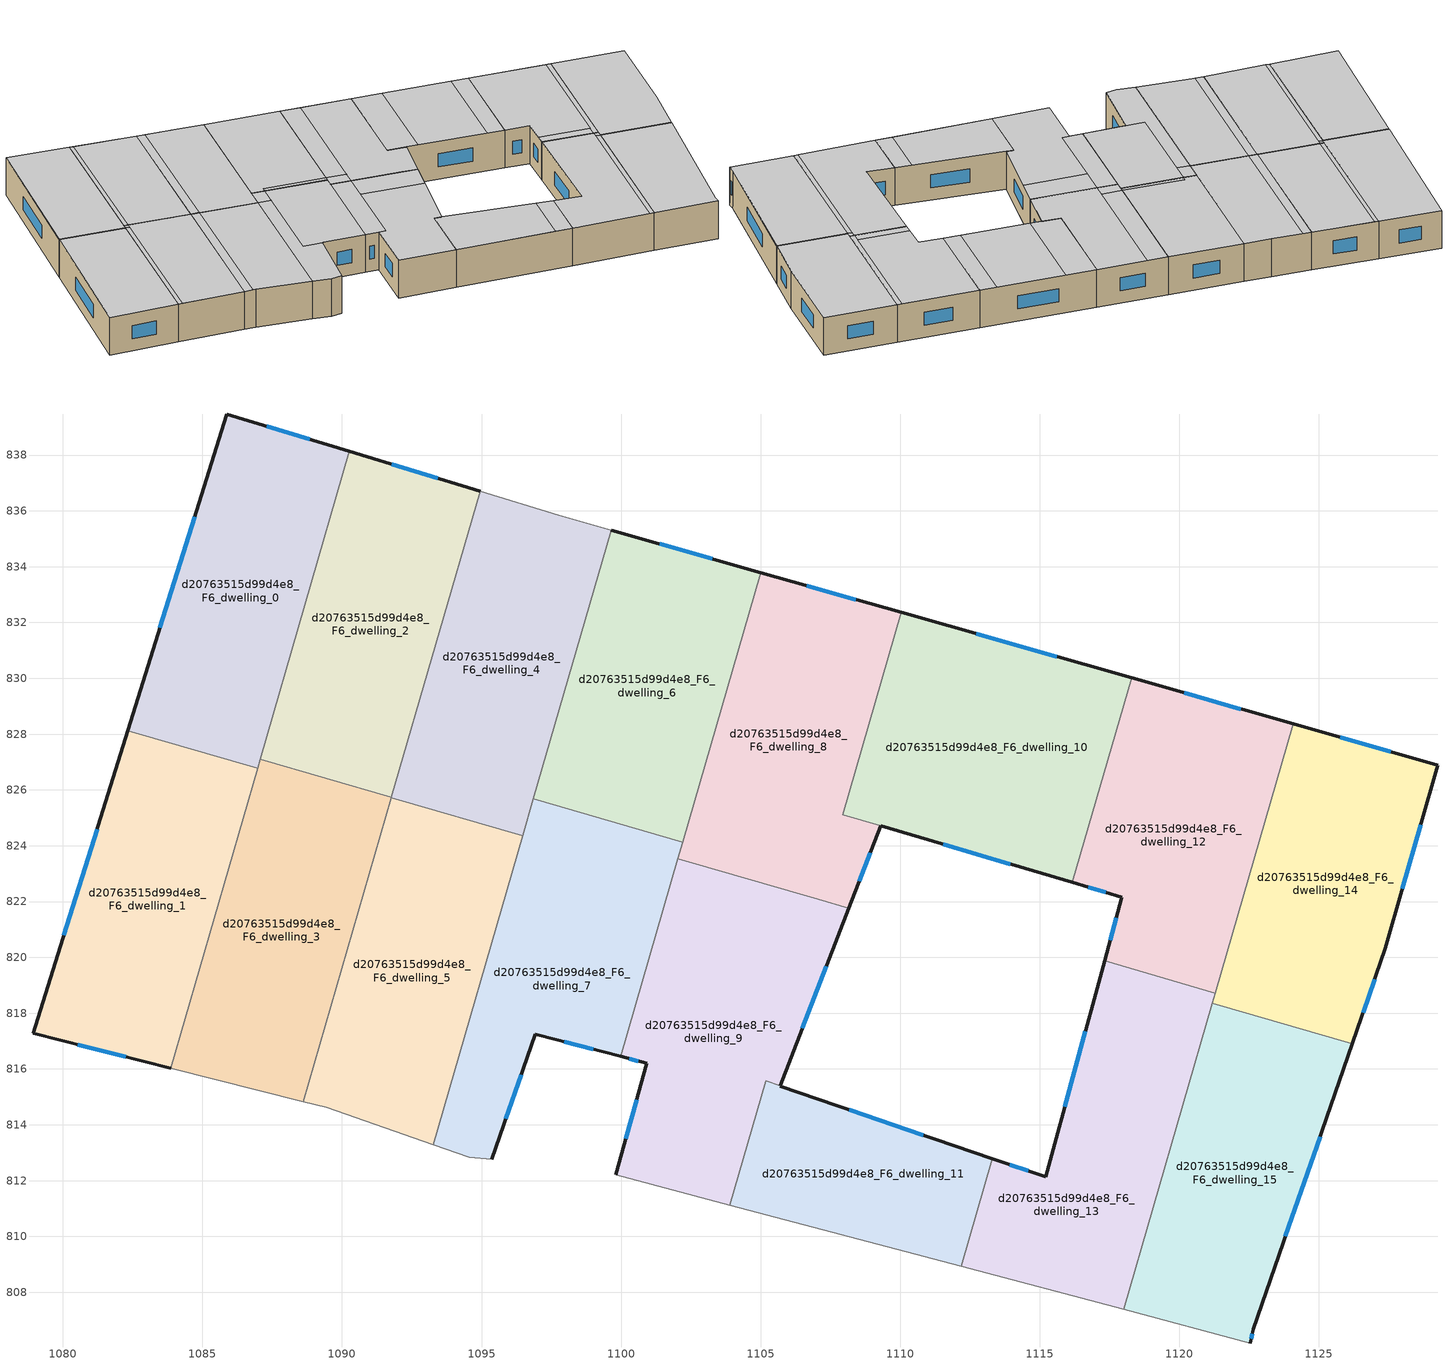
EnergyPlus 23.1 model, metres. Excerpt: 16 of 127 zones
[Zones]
d20763515d99d4e8_F6_dwelling_0
 floor to d20763515d99d4e8_F5_dwelling_0 (EU_floor_Construction): 1090.27,838.13 1086.98,826.78 1082.32,828.12 1085.87,839.47 z18
 wall outside (EU_wall_Construction): 1090.27,838.13 1085.87,839.47 1082.32,828.12 z18:21
 wall to d20763515d99d4e8_F6_dwelling_1 (EU_wall_Construction): 1082.32,828.12 1086.98,826.78 z18:21
 wall to d20763515d99d4e8_F6_dwelling_2 (EU_wall_Construction): 1087.07,827.11 1090.27,838.13 z18:21
 wall to d20763515d99d4e8_F6_dwelling_3 (EU_wall_Construction): 1086.98,826.78 1087.07,827.11 z18:21
 window (EU_Window_Construction): 1084.72,835.78 1083.48,831.81 / 1088.84,838.57 1087.3,839.04 z18.98:20.02
 ceiling to d20763515d99d4e8_F7_dwelling_0 (EU_floor_Construction): 1086.98,826.79 1090.27,838.13 1085.87,839.47 1082.33,828.14 z21
 ceiling to d20763515d99d4e8_F7_dwelling_1 (EU_floor_Construction): 1086.98,826.78 1086.98,826.79 1082.33,828.14 1082.33,828.12 z21
d20763515d99d4e8_F6_dwelling_1
 floor to d20763515d99d4e8_F5_dwelling_1 (EU_floor_Construction): 1086.98,826.78 1083.86,816.03 1078.93,817.27 1082.32,828.12 z18
 wall outside (EU_wall_Construction): 1082.32,828.12 1078.93,817.27 1083.86,816.03 z18:21
 wall to d20763515d99d4e8_F6_dwelling_3 (EU_wall_Construction): 1083.86,816.03 1086.98,826.78 z18:21
 window (EU_Window_Construction): 1081.22,824.59 1080.04,820.8 / 1080.54,816.87 1082.26,816.43 z18.98:20.02
 ceiling to d20763515d99d4e8_F7_dwelling_1 (EU_floor_Construction): 1083.86,816.03 1086.98,826.78 1082.33,828.12 1078.93,817.27 z21
d20763515d99d4e8_F6_dwelling_10
 floor to d20763515d99d4e8_F5_dwelling_10 (EU_floor_Construction): 1118.3,830.01 1116.17,822.69 1107.95,825.12 1110.05,832.36 z18
 wall outside (EU_wall_Construction): 1118.3,830.01 1110.05,832.36 / 1109.31,824.71 1116.17,822.69 z18:21
 wall to d20763515d99d4e8_F6_dwelling_12 (EU_wall_Construction): 1116.17,822.69 1118.3,830.01 z18:21
 wall to d20763515d99d4e8_F6_dwelling_8 (EU_wall_Construction): 1107.95,825.11 1109.3,824.71 / 1110.05,832.36 1107.95,825.12 z18:21
 window (EU_Window_Construction): 1115.61,830.77 1112.73,831.6 / 1111.54,824.05 1113.94,823.34 z18.98:20.02
 ceiling to d20763515d99d4e8_F7_dwelling_10 (EU_floor_Construction): 1114.95,823.05 1117.07,830.36 1112.23,831.74 1110.13,824.47 z21
 ceiling to d20763515d99d4e8_F7_dwelling_8 (EU_floor_Construction): 1110.13,824.47 1112.23,831.74 1110.05,832.36 1107.95,825.12 z21
 ceiling to d20763515d99d4e8_F7_dwelling_11 (EU_floor_Construction): 1116.17,822.69 1118.29,830.01 1117.07,830.36 1114.95,823.05 z21
d20763515d99d4e8_F6_dwelling_11
 floor to d20763515d99d4e8_F5_dwelling_11 (EU_floor_Construction): 1113.3,812.79 1112.18,808.92 1103.89,811.12 1105.18,815.57 1105.7,815.39 z18
 wall outside (EU_wall_Construction): 1113.3,812.79 1105.7,815.39 z18:21
 wall to d20763515d99d4e8_F6_dwelling_13 (EU_wall_Construction): 1112.18,808.92 1113.3,812.79 z18:21
 wall adiabatic (EU_wall_Construction): 1103.89,811.12 1112.18,808.92 z18:21
 wall to d20763515d99d4e8_F6_dwelling_9 (EU_wall_Construction): 1105.7,815.39 1105.18,815.57 1103.89,811.12 z18:21
 window (EU_Window_Construction): 1110.83,813.63 1108.18,814.54 z18.98:20.02
 ceiling to d20763515d99d4e8_F7_dwelling_9 (EU_floor_Construction): 1110.95,809.25 1112.09,813.2 1105.7,815.39 1105.18,815.57 1103.89,811.12 z21
 ceiling to d20763515d99d4e8_F7_dwelling_12 (EU_floor_Construction): 1112.18,808.93 1113.3,812.79 1112.09,813.2 1110.95,809.25 z21
d20763515d99d4e8_F6_dwelling_12
 floor to d20763515d99d4e8_F5_dwelling_12 (EU_floor_Construction): 1124.09,828.36 1121.3,818.72 1117.33,819.87 1117.95,822.16 1116.17,822.69 1118.3,830.01 z18
 wall outside (EU_wall_Construction): 1124.09,828.36 1118.3,830.01 / 1116.17,822.69 1117.95,822.16 1117.33,819.87 z18:21
 wall to d20763515d99d4e8_F6_dwelling_13 (EU_wall_Construction): 1117.33,819.87 1121.3,818.72 z18:21
 wall to d20763515d99d4e8_F6_dwelling_14 (EU_wall_Construction): 1121.3,818.72 1124.09,828.36 z18:21
 window (EU_Window_Construction): 1122.21,828.9 1120.18,829.48 / 1117.75,821.42 1117.53,820.62 / 1116.75,822.52 1117.37,822.33 z18.98:20.02
 ceiling to d20763515d99d4e8_F7_dwelling_11 (EU_floor_Construction): 1121.16,819.47 1123.76,828.46 1118.29,830.01 1116.17,822.69 1117.95,822.16 1117.51,820.53 z21
 ceiling adiabatic (EU_roof_Construction): 1121.3,818.72 1124.09,828.36 1123.76,828.46 1120.97,818.82 z21
 ceiling to d20763515d99d4e8_F7_dwelling_12 (EU_floor_Construction): 1120.97,818.82 1121.16,819.47 1117.51,820.53 1117.33,819.87 z21
d20763515d99d4e8_F6_dwelling_13
 floor to d20763515d99d4e8_F5_dwelling_13 (EU_floor_Construction): 1121.3,818.72 1118.01,807.38 1112.18,808.92 1113.3,812.79 1115.22,812.13 1117.33,819.87 z18
 wall outside (EU_wall_Construction): 1117.33,819.87 1115.22,812.13 1113.3,812.79 z18:21
 wall adiabatic (EU_wall_Construction): 1112.18,808.92 1118.01,807.38 z18:21
 wall to d20763515d99d4e8_F6_dwelling_15 (EU_wall_Construction): 1118.01,807.38 1121.19,818.36 z18:21
 wall to d20763515d99d4e8_F6_dwelling_14 (EU_wall_Construction): 1121.19,818.36 1121.3,818.72 z18:21
 window (EU_Window_Construction): 1116.64,817.36 1115.91,814.65 / 1114.6,812.34 1113.93,812.57 z18.98:20.02
 ceiling to d20763515d99d4e8_F7_dwelling_12 (EU_floor_Construction): 1117.68,807.47 1120.97,818.82 1117.33,819.87 1115.22,812.13 1113.3,812.79 1112.18,808.93 z21
 ceiling to d20763515d99d4e8_F7_dwelling_14 (EU_floor_Construction): 1118.01,807.38 1121.18,818.33 1120.86,818.42 1117.68,807.47 z21
 ceiling to d20763515d99d4e8_F7_dwelling_13 (EU_floor_Construction): 1121.18,818.33 1121.3,818.72 1120.97,818.82 1120.86,818.42 z21
d20763515d99d4e8_F6_dwelling_14
 floor to d20763515d99d4e8_F5_dwelling_14 (EU_floor_Construction): 1129.27,826.89 1127.39,820.33 1126.2,816.9 1121.19,818.36 1124.09,828.36 z18
 wall outside (EU_wall_Construction): 1126.2,816.9 1127.39,820.33 1129.27,826.89 1124.09,828.36 z18:21
 wall to d20763515d99d4e8_F6_dwelling_15 (EU_wall_Construction): 1121.19,818.36 1126.2,816.9 z18:21
 window (EU_Window_Construction): 1128,822.46 1128.66,824.76 / 1126.59,818.02 1127,819.22 / 1127.59,827.37 1125.78,827.88 z18.98:20.02
 ceiling to d20763515d99d4e8_F7_dwelling_13 (EU_floor_Construction): 1126.2,816.9 1127.39,820.33 1129.27,826.89 1124.09,828.36 1121.19,818.36 z21
d20763515d99d4e8_F6_dwelling_15
 floor to d20763515d99d4e8_F5_dwelling_15 (EU_floor_Construction): 1126.2,816.9 1122.65,806.67 1122.55,806.18 1118.01,807.38 1121.19,818.36 z18
 wall outside (EU_wall_Construction): 1122.55,806.18 1122.65,806.67 1126.2,816.9 z18:21
 wall adiabatic (EU_wall_Construction): 1118.01,807.38 1122.55,806.18 z18:21
 window (EU_Window_Construction): 1123.81,810 1125.05,813.58 / 1122.58,806.34 1122.62,806.51 z18.98:20.02
 ceiling to d20763515d99d4e8_F7_dwelling_14 (EU_floor_Construction): 1122.65,806.67 1126.19,816.87 1121.18,818.33 1118.01,807.38 1122.55,806.18 z21
 ceiling to d20763515d99d4e8_F7_dwelling_13 (EU_floor_Construction): 1126.19,816.87 1126.2,816.9 1121.19,818.36 1121.18,818.33 z21
d20763515d99d4e8_F6_dwelling_2
 floor to d20763515d99d4e8_F5_dwelling_2 (EU_floor_Construction): 1094.95,836.71 1091.77,825.74 1087.07,827.11 1090.27,838.13 z18
 wall outside (EU_wall_Construction): 1094.95,836.71 1090.27,838.13 z18:21
 wall to d20763515d99d4e8_F6_dwelling_3 (EU_wall_Construction): 1087.07,827.11 1091.77,825.74 z18:21
 wall to d20763515d99d4e8_F6_dwelling_4 (EU_wall_Construction): 1091.77,825.74 1094.95,836.71 z18:21
 window (EU_Window_Construction): 1093.43,837.17 1091.79,837.67 z18.98:20.02
 ceiling to d20763515d99d4e8_F7_dwelling_2 (EU_floor_Construction): 1091.77,825.75 1094.95,836.71 1090.58,838.04 1087.39,827.02 z21
 ceiling to d20763515d99d4e8_F7_dwelling_0 (EU_floor_Construction): 1087.38,827.01 1090.58,838.04 1090.27,838.13 1087.07,827.11 z21
d20763515d99d4e8_F6_dwelling_3
 floor to d20763515d99d4e8_F5_dwelling_3 (EU_floor_Construction): 1091.77,825.74 1088.6,814.83 1083.86,816.03 1087.07,827.11 z18
 wall adiabatic (EU_wall_Construction): 1083.86,816.03 1088.6,814.83 z18:21
 wall to d20763515d99d4e8_F6_dwelling_5 (EU_wall_Construction): 1088.6,814.83 1091.76,825.73 z18:21
 wall to d20763515d99d4e8_F6_dwelling_4 (EU_wall_Construction): 1091.76,825.73 1091.77,825.74 z18:21
 ceiling to d20763515d99d4e8_F7_dwelling_3 (EU_floor_Construction): 1088.6,814.83 1091.77,825.74 1087.38,827.01 1084.18,815.95 z21
 ceiling to d20763515d99d4e8_F7_dwelling_1 (EU_floor_Construction): 1084.18,815.95 1087.29,826.7 1086.98,826.79 1083.86,816.03 z21
 ceiling to d20763515d99d4e8_F7_dwelling_0 (EU_floor_Construction): 1087.29,826.7 1087.38,827.01 1087.07,827.11 1086.98,826.79 z21
d20763515d99d4e8_F6_dwelling_4
 floor to d20763515d99d4e8_F5_dwelling_4 (EU_floor_Construction): 1099.65,835.31 1096.48,824.36 1091.76,825.73 1094.95,836.71 1097.76,835.85 z18
 wall to d20763515d99d4e8_F6_dwelling_5 (EU_wall_Construction): 1091.76,825.73 1096.48,824.36 z18:21
 wall adiabatic (EU_wall_Construction): 1099.65,835.31 1097.76,835.85 1094.95,836.71 z18:21
 wall to d20763515d99d4e8_F6_dwelling_6 (EU_wall_Construction): 1096.86,825.68 1099.65,835.31 z18:21
 wall to d20763515d99d4e8_F6_dwelling_7 (EU_wall_Construction): 1096.48,824.36 1096.86,825.68 z18:21
 ceiling to d20763515d99d4e8_F7_dwelling_4 (EU_floor_Construction): 1096.48,824.36 1099.65,835.31 1097.76,835.85 1095.57,836.52 1092.39,825.54 z21
 ceiling to d20763515d99d4e8_F7_dwelling_2 (EU_floor_Construction): 1092.4,825.57 1095.57,836.52 1094.95,836.71 1091.77,825.75 z21
 ceiling to d20763515d99d4e8_F7_dwelling_3 (EU_floor_Construction): 1092.39,825.54 1092.4,825.57 1091.77,825.74 1091.76,825.73 z21
d20763515d99d4e8_F6_dwelling_5
 floor to d20763515d99d4e8_F5_dwelling_5 (EU_floor_Construction): 1096.48,824.36 1093.27,813.29 1089.43,814.62 1088.6,814.83 1091.76,825.73 z18
 wall adiabatic (EU_wall_Construction): 1088.6,814.83 1089.43,814.62 1093.27,813.29 z18:21
 wall to d20763515d99d4e8_F6_dwelling_7 (EU_wall_Construction): 1093.27,813.29 1096.48,824.36 z18:21
 ceiling to d20763515d99d4e8_F7_dwelling_5 (EU_floor_Construction): 1093.27,813.29 1096.47,824.34 1092.39,825.53 1089.24,814.67 1089.43,814.62 z21
 ceiling to d20763515d99d4e8_F7_dwelling_3 (EU_floor_Construction): 1089.24,814.67 1092.39,825.54 1091.76,825.73 1088.6,814.83 z21
 ceiling to d20763515d99d4e8_F7_dwelling_4 (EU_floor_Construction): 1096.47,824.34 1096.48,824.36 1092.39,825.54 1092.39,825.53 z21
d20763515d99d4e8_F6_dwelling_6
 floor to d20763515d99d4e8_F5_dwelling_6 (EU_floor_Construction): 1105.01,833.79 1102.21,824.13 1096.86,825.68 1099.65,835.31 z18
 wall outside (EU_wall_Construction): 1105.01,833.79 1099.65,835.31 z18:21
 wall to d20763515d99d4e8_F6_dwelling_7 (EU_wall_Construction): 1096.86,825.68 1102.21,824.13 z18:21
 wall to d20763515d99d4e8_F6_dwelling_8 (EU_wall_Construction): 1102.21,824.13 1105.01,833.79 z18:21
 window (EU_Window_Construction): 1103.27,834.29 1101.39,834.82 z18.98:20.02
 ceiling to d20763515d99d4e8_F7_dwelling_7 (EU_floor_Construction): 1102.21,824.13 1102.3,824.42 1097.88,825.7 1097.79,825.41 z21
 ceiling adiabatic (EU_roof_Construction): 1102.3,824.42 1105.01,833.79 1099.65,835.31 1096.86,825.68 1097.79,825.41 1097.88,825.7 z21
d20763515d99d4e8_F6_dwelling_7
 floor to d20763515d99d4e8_F5_dwelling_7 (EU_floor_Construction): 1102.21,824.13 1099.98,816.45 1096.99,817.23 1096.92,817.25 1095.37,812.76 1094.56,812.83 1093.27,813.29 1096.86,825.68 z18
 wall outside (EU_wall_Construction): 1095.37,812.76 1096.92,817.25 1096.99,817.23 1099.98,816.45 z18:21
 wall adiabatic (EU_wall_Construction): 1093.27,813.29 1094.56,812.83 1095.37,812.76 z18:21
 wall to d20763515d99d4e8_F6_dwelling_9 (EU_wall_Construction): 1099.98,816.45 1102.04,823.54 z18:21
 wall to d20763515d99d4e8_F6_dwelling_8 (EU_wall_Construction): 1102.04,823.54 1102.21,824.13 z18:21
 window (EU_Window_Construction): 1097.96,816.98 1099.01,816.7 / 1095.88,814.22 1096.42,815.79 z18.98:20.02
 ceiling to d20763515d99d4e8_F7_dwelling_7 (EU_floor_Construction): 1099.98,816.45 1102.21,824.13 1097.79,825.41 1095.54,817.62 z21
 ceiling to d20763515d99d4e8_F7_dwelling_4 (EU_floor_Construction): 1097.41,824.07 1097.79,825.41 1096.86,825.68 1096.47,824.34 z21
 ceiling to d20763515d99d4e8_F7_dwelling_5 (EU_floor_Construction): 1095.37,812.76 1096.92,817.25 1095.54,817.62 1097.41,824.07 1096.47,824.34 1093.27,813.29 1094.56,812.83 z21
d20763515d99d4e8_F6_dwelling_8
 floor to d20763515d99d4e8_F5_dwelling_8 (EU_floor_Construction): 1110.05,832.36 1107.95,825.11 1109.3,824.71 1108.16,821.76 1102.04,823.54 1105.01,833.79 z18
 wall outside (EU_wall_Construction): 1110.05,832.36 1105.01,833.79 / 1108.16,821.76 1109.3,824.71 z18:21
 wall to d20763515d99d4e8_F6_dwelling_9 (EU_wall_Construction): 1102.04,823.54 1107.06,822.08 / 1107.07,822.08 1108.16,821.76 z18:21
 window (EU_Window_Construction): 1108.41,832.82 1106.65,833.32 / 1108.53,822.72 1108.93,823.75 z18.98:20.02
 ceiling to d20763515d99d4e8_F7_dwelling_8 (EU_floor_Construction): 1108.16,821.76 1109.3,824.71 1107.95,825.11 1110.05,832.36 1106.48,833.37 1103.51,823.11 z21
 ceiling to d20763515d99d4e8_F7_dwelling_7 (EU_floor_Construction): 1103.51,823.11 1103.77,824 1102.3,824.42 1102.04,823.54 z21
 ceiling to d20763515d99d4e8_F7_dwelling_6 (EU_floor_Construction): 1103.76,824 1106.48,833.37 1105.01,833.79 1102.3,824.42 z21
d20763515d99d4e8_F6_dwelling_9
 floor to d20763515d99d4e8_F5_dwelling_9 (EU_floor_Construction): 1108.16,821.76 1105.7,815.39 1105.18,815.57 1103.89,811.12 1099.8,812.2 1100.92,816.2 1099.98,816.45 1102.04,823.54 z18
 wall outside (EU_wall_Construction): 1105.7,815.39 1108.16,821.76 / 1099.98,816.45 1100.92,816.2 1099.8,812.2 z18:21
 wall adiabatic (EU_wall_Construction): 1099.8,812.2 1103.89,811.12 z18:21
 window (EU_Window_Construction): 1106.5,817.46 1107.36,819.69 / 1100.56,814.9 1100.17,813.5 / 1100.29,816.37 1100.62,816.28 z18.98:20.02
 ceiling to d20763515d99d4e8_F7_dwelling_9 (EU_floor_Construction): 1103.89,811.12 1105.18,815.57 1105.7,815.39 1107.43,819.87 1102.94,821.17 1101.46,816.06 1100.92,816.2 1099.8,812.2 z21
 ceiling to d20763515d99d4e8_F7_dwelling_8 (EU_floor_Construction): 1107.43,819.87 1108.16,821.76 1107.07,822.08 1103.51,823.11 1102.94,821.17 z21
 ceiling to d20763515d99d4e8_F7_dwelling_7 (EU_floor_Construction): 1101.46,816.06 1103.51,823.11 1102.04,823.54 1099.98,816.45 z21
[Building]
EU S2 Campaign: North Axis=0; Terrain=City; Solar Distribution=FullExterior
[Site:Location]
Bologna: Latitude=44.5; Longitude=11.25; Time Zone=1; Elevation=37
[SizingPeriod:WeatherFileDays]
AnnualSizingPeriod: Begin Month=1; Begin Day of Month=1; End Month=12; End Day of Month=31; Day of Week for Start Day=Monday; Use Weather File Daylight Saving Period=No; Use Weather File Rain and Snow Indicators=No
[MATERIAL]
EU_InternalMass_Material: Roughness=MediumRough; Thickness=0.1; Conductivity=1; Density=1800; Specific Heat=900; Thermal Absorptance=0.9; Solar Absorptance=0.7; Visible Absorptance=0.7
[MATERIAL:NOMASS] Roughness=MediumRough; Thermal Absorptance=0.9; Solar Absorptance=0.7; Visible Absorptance=0.7
Name | Thermal Resistance
EU_wall_NoMass | 0.905828
EU_roof_NoMass | 0.37593
EU_floor_NoMass | 0.67114
[WINDOWMATERIAL:SIMPLEGLAZINGSYSTEM]
EU_Window_SimpleGlazing: UFactor=4.52486; Solar Heat Gain Coefficient=0.85; Visible Transmittance=0.85
[CONSTRUCTION]
EU_wall_Construction: EU_wall_NoMass
EU_roof_Construction: EU_roof_NoMass
EU_floor_Construction: EU_floor_NoMass
EU_Window_Construction: EU_Window_SimpleGlazing
EU_InternalMass_Construction: EU_InternalMass_Material
[ZONE] Type=1; Multiplier=1; Ceiling Height=autocalculate; Floor Area=autocalculate; Part of Total Floor Area=Yes
Name | Volume
d20763515d99d4e8_F6_dwelling_0 | 167.874
d20763515d99d4e8_F6_dwelling_1 | 167.878
d20763515d99d4e8_F6_dwelling_10 | 195.09
d20763515d99d4e8_F6_dwelling_11 | 111.304
d20763515d99d4e8_F6_dwelling_12 | 167.898
d20763515d99d4e8_F6_dwelling_13 | 167.928
d20763515d99d4e8_F6_dwelling_14 | 167.902
d20763515d99d4e8_F6_dwelling_15 | 167.906
d20763515d99d4e8_F6_dwelling_2 | 167.908
d20763515d99d4e8_F6_dwelling_3 | 167.884
d20763515d99d4e8_F6_dwelling_4 | 167.917
d20763515d99d4e8_F6_dwelling_5 | 167.911
d20763515d99d4e8_F6_dwelling_6; d20763515d99d4e8_F6_dwelling_7 | 167.9
d20763515d99d4e8_F6_dwelling_8 | 179.995
d20763515d99d4e8_F6_dwelling_9 | 185.107
[INTERNALMASS] Construction=EU_InternalMass_Construction
Name | Zone or ZoneList | Surface Area
d20763515d99d4e8_F6_dwelling_0_EU_InternalMass | d20763515d99d4e8_F6_dwelling_0 | 55.959
d20763515d99d4e8_F6_dwelling_1_EU_InternalMass | d20763515d99d4e8_F6_dwelling_1 | 55.9586
d20763515d99d4e8_F6_dwelling_2_EU_InternalMass | d20763515d99d4e8_F6_dwelling_2 | 55.9694
d20763515d99d4e8_F6_dwelling_3_EU_InternalMass | d20763515d99d4e8_F6_dwelling_3 | 55.9619
d20763515d99d4e8_F6_dwelling_4_EU_InternalMass | d20763515d99d4e8_F6_dwelling_4 | 55.9723
d20763515d99d4e8_F6_dwelling_5_EU_InternalMass | d20763515d99d4e8_F6_dwelling_5 | 55.9712
d20763515d99d4e8_F6_dwelling_6_EU_InternalMass | d20763515d99d4e8_F6_dwelling_6 | 55.9659
d20763515d99d4e8_F6_dwelling_7_EU_InternalMass | d20763515d99d4e8_F6_dwelling_7 | 55.9661
d20763515d99d4e8_F6_dwelling_8_EU_InternalMass | d20763515d99d4e8_F6_dwelling_8 | 59.9977
d20763515d99d4e8_F6_dwelling_9_EU_InternalMass | d20763515d99d4e8_F6_dwelling_9 | 61.7036
d20763515d99d4e8_F6_dwelling_10_EU_InternalMass | d20763515d99d4e8_F6_dwelling_10 | 65.0573
d20763515d99d4e8_F6_dwelling_11_EU_InternalMass | d20763515d99d4e8_F6_dwelling_11 | 37.1081
d20763515d99d4e8_F6_dwelling_12_EU_InternalMass | d20763515d99d4e8_F6_dwelling_12 | 55.9654
d20763515d99d4e8_F6_dwelling_13_EU_InternalMass | d20763515d99d4e8_F6_dwelling_13 | 55.9766
d20763515d99d4e8_F6_dwelling_14_EU_InternalMass | d20763515d99d4e8_F6_dwelling_14 | 55.9682
d20763515d99d4e8_F6_dwelling_15_EU_InternalMass | d20763515d99d4e8_F6_dwelling_15 | 55.968
[OTHEREQUIPMENT] Fuel Type=Electricity; Design Level Calculation Method=Watts/Area; Power per Zone Floor Area=1; Fraction Latent=0; Fraction Radiant=0; Fraction Lost=0; Carbon Dioxide Generation Rate=0; EndUse Subcategory=EU_Step8_InternalGains
Name | Zone or ZoneList or Space or SpaceList | Schedule
EU_Step8_InternalGain_d20763515d99d4e8_F6_dwelling_0_f000 | d20763515d99d4e8_F6_dwelling_0 | EU_Step8_GainSchedule_d20763515d99d4e8_F6_dwelling_0_f000
EU_Step8_InternalGain_d20763515d99d4e8_F6_dwelling_1_f000 | d20763515d99d4e8_F6_dwelling_1 | EU_Step8_GainSchedule_d20763515d99d4e8_F6_dwelling_1_f000
EU_Step8_InternalGain_d20763515d99d4e8_F6_dwelling_2_f000 | d20763515d99d4e8_F6_dwelling_2 | EU_Step8_GainSchedule_d20763515d99d4e8_F6_dwelling_2_f000
EU_Step8_InternalGain_d20763515d99d4e8_F6_dwelling_3_f000 | d20763515d99d4e8_F6_dwelling_3 | EU_Step8_GainSchedule_d20763515d99d4e8_F6_dwelling_3_f000
EU_Step8_InternalGain_d20763515d99d4e8_F6_dwelling_4_f000 | d20763515d99d4e8_F6_dwelling_4 | EU_Step8_GainSchedule_d20763515d99d4e8_F6_dwelling_4_f000
EU_Step8_InternalGain_d20763515d99d4e8_F6_dwelling_5_f000 | d20763515d99d4e8_F6_dwelling_5 | EU_Step8_GainSchedule_d20763515d99d4e8_F6_dwelling_5_f000
EU_Step8_InternalGain_d20763515d99d4e8_F6_dwelling_6_f000 | d20763515d99d4e8_F6_dwelling_6 | EU_Step8_GainSchedule_d20763515d99d4e8_F6_dwelling_6_f000
EU_Step8_InternalGain_d20763515d99d4e8_F6_dwelling_7_f000 | d20763515d99d4e8_F6_dwelling_7 | EU_Step8_GainSchedule_d20763515d99d4e8_F6_dwelling_7_f000
EU_Step8_InternalGain_d20763515d99d4e8_F6_dwelling_8_f000 | d20763515d99d4e8_F6_dwelling_8 | EU_Step8_GainSchedule_d20763515d99d4e8_F6_dwelling_8_f000
EU_Step8_InternalGain_d20763515d99d4e8_F6_dwelling_9_f000 | d20763515d99d4e8_F6_dwelling_9 | EU_Step8_GainSchedule_d20763515d99d4e8_F6_dwelling_9_f000
EU_Step8_InternalGain_d20763515d99d4e8_F6_dwelling_10_f000 | d20763515d99d4e8_F6_dwelling_10 | EU_Step8_GainSchedule_d20763515d99d4e8_F6_dwelling_10_f000
EU_Step8_InternalGain_d20763515d99d4e8_F6_dwelling_11_f000 | d20763515d99d4e8_F6_dwelling_11 | EU_Step8_GainSchedule_d20763515d99d4e8_F6_dwelling_11_f000
EU_Step8_InternalGain_d20763515d99d4e8_F6_dwelling_12_f000 | d20763515d99d4e8_F6_dwelling_12 | EU_Step8_GainSchedule_d20763515d99d4e8_F6_dwelling_12_f000
EU_Step8_InternalGain_d20763515d99d4e8_F6_dwelling_13_f000 | d20763515d99d4e8_F6_dwelling_13 | EU_Step8_GainSchedule_d20763515d99d4e8_F6_dwelling_13_f000
EU_Step8_InternalGain_d20763515d99d4e8_F6_dwelling_14_f000 | d20763515d99d4e8_F6_dwelling_14 | EU_Step8_GainSchedule_d20763515d99d4e8_F6_dwelling_14_f000
EU_Step8_InternalGain_d20763515d99d4e8_F6_dwelling_15_f000 | d20763515d99d4e8_F6_dwelling_15 | EU_Step8_GainSchedule_d20763515d99d4e8_F6_dwelling_15_f000
[ZONEVENTILATION:DESIGNFLOWRATE] Schedule=EU_AlwaysOn; Design Flow Rate Calculation Method=AirChanges/Hour; Air Changes per Hour=0.73129; Ventilation Type=Natural; Fan Pressure Rise=0; Fan Total Efficiency=1; Constant Term Coefficient=1; Temperature Term Coefficient=0; Velocity Term Coefficient=0; Velocity Squared Term Coefficient=0; Minimum Indoor Temperature=-100; Maximum Indoor Temperature=100; Delta Temperature=-100; Minimum Outdoor Temperature=-100; Maximum Outdoor Temperature=100; Maximum Wind Speed=40
Name | Zone or ZoneList or Space or SpaceList
EU_ConstantAir_d20763515d99d4e8_F6_dwelling_0 | d20763515d99d4e8_F6_dwelling_0
EU_ConstantAir_d20763515d99d4e8_F6_dwelling_1 | d20763515d99d4e8_F6_dwelling_1
EU_ConstantAir_d20763515d99d4e8_F6_dwelling_2 | d20763515d99d4e8_F6_dwelling_2
EU_ConstantAir_d20763515d99d4e8_F6_dwelling_3 | d20763515d99d4e8_F6_dwelling_3
EU_ConstantAir_d20763515d99d4e8_F6_dwelling_4 | d20763515d99d4e8_F6_dwelling_4
EU_ConstantAir_d20763515d99d4e8_F6_dwelling_5 | d20763515d99d4e8_F6_dwelling_5
EU_ConstantAir_d20763515d99d4e8_F6_dwelling_6 | d20763515d99d4e8_F6_dwelling_6
EU_ConstantAir_d20763515d99d4e8_F6_dwelling_7 | d20763515d99d4e8_F6_dwelling_7
EU_ConstantAir_d20763515d99d4e8_F6_dwelling_8 | d20763515d99d4e8_F6_dwelling_8
EU_ConstantAir_d20763515d99d4e8_F6_dwelling_9 | d20763515d99d4e8_F6_dwelling_9
EU_ConstantAir_d20763515d99d4e8_F6_dwelling_10 | d20763515d99d4e8_F6_dwelling_10
EU_ConstantAir_d20763515d99d4e8_F6_dwelling_11 | d20763515d99d4e8_F6_dwelling_11
EU_ConstantAir_d20763515d99d4e8_F6_dwelling_12 | d20763515d99d4e8_F6_dwelling_12
EU_ConstantAir_d20763515d99d4e8_F6_dwelling_13 | d20763515d99d4e8_F6_dwelling_13
EU_ConstantAir_d20763515d99d4e8_F6_dwelling_14 | d20763515d99d4e8_F6_dwelling_14
EU_ConstantAir_d20763515d99d4e8_F6_dwelling_15 | d20763515d99d4e8_F6_dwelling_15
[HVACTEMPLATE:THERMOSTAT] Constant Heating Setpoint=20; Constant Cooling Setpoint=50
EU_HeatOnly_d20763515d99d4e8_F0_dwelling_0; EU_HeatOnly_d20763515d99d4e8_F0_dwelling_1; EU_HeatOnly_d20763515d99d4e8_F0_dwelling_2; EU_HeatOnly_d20763515d99d4e8_F0_dwelling_3; EU_HeatOnly_d20763515d99d4e8_F0_dwelling_4; EU_HeatOnly_d20763515d99d4e8_F0_dwelling_5; EU_HeatOnly_d20763515d99d4e8_F0_dwelling_6; EU_HeatOnly_d20763515d99d4e8_F0_dwelling_7; EU_HeatOnly_d20763515d99d4e8_F0_dwelling_8; EU_HeatOnly_d20763515d99d4e8_F0_dwelling_9; EU_HeatOnly_d20763515d99d4e8_F0_dwelling_10; EU_HeatOnly_d20763515d99d4e8_F0_dwelling_11; EU_HeatOnly_d20763515d99d4e8_F0_dwelling_12; EU_HeatOnly_d20763515d99d4e8_F0_dwelling_13; EU_HeatOnly_d20763515d99d4e8_F0_dwelling_14; EU_HeatOnly_d20763515d99d4e8_F0_dwelling_15; EU_HeatOnly_d20763515d99d4e8_F1_dwelling_0; EU_HeatOnly_d20763515d99d4e8_F1_dwelling_1; EU_HeatOnly_d20763515d99d4e8_F1_dwelling_2; EU_HeatOnly_d20763515d99d4e8_F1_dwelling_3; EU_HeatOnly_d20763515d99d4e8_F1_dwelling_4; EU_HeatOnly_d20763515d99d4e8_F1_dwelling_5; EU_HeatOnly_d20763515d99d4e8_F1_dwelling_6; EU_HeatOnly_d20763515d99d4e8_F1_dwelling_7; EU_HeatOnly_d20763515d99d4e8_F1_dwelling_8; EU_HeatOnly_d20763515d99d4e8_F1_dwelling_9; EU_HeatOnly_d20763515d99d4e8_F1_dwelling_10; EU_HeatOnly_d20763515d99d4e8_F1_dwelling_11; EU_HeatOnly_d20763515d99d4e8_F1_dwelling_12; EU_HeatOnly_d20763515d99d4e8_F1_dwelling_13; EU_HeatOnly_d20763515d99d4e8_F1_dwelling_14; EU_HeatOnly_d20763515d99d4e8_F1_dwelling_15; EU_HeatOnly_d20763515d99d4e8_F2_dwelling_0; EU_HeatOnly_d20763515d99d4e8_F2_dwelling_1; EU_HeatOnly_d20763515d99d4e8_F2_dwelling_2; EU_HeatOnly_d20763515d99d4e8_F2_dwelling_3; EU_HeatOnly_d20763515d99d4e8_F2_dwelling_4; EU_HeatOnly_d20763515d99d4e8_F2_dwelling_5; EU_HeatOnly_d20763515d99d4e8_F2_dwelling_6; EU_HeatOnly_d20763515d99d4e8_F2_dwelling_7; EU_HeatOnly_d20763515d99d4e8_F2_dwelling_8; EU_HeatOnly_d20763515d99d4e8_F2_dwelling_9; EU_HeatOnly_d20763515d99d4e8_F2_dwelling_10; EU_HeatOnly_d20763515d99d4e8_F2_dwelling_11; EU_HeatOnly_d20763515d99d4e8_F2_dwelling_12; EU_HeatOnly_d20763515d99d4e8_F2_dwelling_13; EU_HeatOnly_d20763515d99d4e8_F2_dwelling_14; EU_HeatOnly_d20763515d99d4e8_F2_dwelling_15; EU_HeatOnly_d20763515d99d4e8_F3_dwelling_0; EU_HeatOnly_d20763515d99d4e8_F3_dwelling_1; EU_HeatOnly_d20763515d99d4e8_F3_dwelling_2; EU_HeatOnly_d20763515d99d4e8_F3_dwelling_3; EU_HeatOnly_d20763515d99d4e8_F3_dwelling_4; EU_HeatOnly_d20763515d99d4e8_F3_dwelling_5; EU_HeatOnly_d20763515d99d4e8_F3_dwelling_6; EU_HeatOnly_d20763515d99d4e8_F3_dwelling_7; EU_HeatOnly_d20763515d99d4e8_F3_dwelling_8; EU_HeatOnly_d20763515d99d4e8_F3_dwelling_9; EU_HeatOnly_d20763515d99d4e8_F3_dwelling_10; EU_HeatOnly_d20763515d99d4e8_F3_dwelling_11; EU_HeatOnly_d20763515d99d4e8_F3_dwelling_12; EU_HeatOnly_d20763515d99d4e8_F3_dwelling_13; EU_HeatOnly_d20763515d99d4e8_F3_dwelling_14; EU_HeatOnly_d20763515d99d4e8_F3_dwelling_15; EU_HeatOnly_d20763515d99d4e8_F4_dwelling_0; EU_HeatOnly_d20763515d99d4e8_F4_dwelling_1; EU_HeatOnly_d20763515d99d4e8_F4_dwelling_2; EU_HeatOnly_d20763515d99d4e8_F4_dwelling_3; EU_HeatOnly_d20763515d99d4e8_F4_dwelling_4; EU_HeatOnly_d20763515d99d4e8_F4_dwelling_5; EU_HeatOnly_d20763515d99d4e8_F4_dwelling_6; EU_HeatOnly_d20763515d99d4e8_F4_dwelling_7; EU_HeatOnly_d20763515d99d4e8_F4_dwelling_8; EU_HeatOnly_d20763515d99d4e8_F4_dwelling_9; EU_HeatOnly_d20763515d99d4e8_F4_dwelling_10; EU_HeatOnly_d20763515d99d4e8_F4_dwelling_11; EU_HeatOnly_d20763515d99d4e8_F4_dwelling_12; EU_HeatOnly_d20763515d99d4e8_F4_dwelling_13; EU_HeatOnly_d20763515d99d4e8_F4_dwelling_14; EU_HeatOnly_d20763515d99d4e8_F4_dwelling_15; EU_HeatOnly_d20763515d99d4e8_F5_dwelling_0; EU_HeatOnly_d20763515d99d4e8_F5_dwelling_1; EU_HeatOnly_d20763515d99d4e8_F5_dwelling_2; EU_HeatOnly_d20763515d99d4e8_F5_dwelling_3; EU_HeatOnly_d20763515d99d4e8_F5_dwelling_4; EU_HeatOnly_d20763515d99d4e8_F5_dwelling_5; EU_HeatOnly_d20763515d99d4e8_F5_dwelling_6; EU_HeatOnly_d20763515d99d4e8_F5_dwelling_7; EU_HeatOnly_d20763515d99d4e8_F5_dwelling_8; EU_HeatOnly_d20763515d99d4e8_F5_dwelling_9; EU_HeatOnly_d20763515d99d4e8_F5_dwelling_10; EU_HeatOnly_d20763515d99d4e8_F5_dwelling_11; EU_HeatOnly_d20763515d99d4e8_F5_dwelling_12; EU_HeatOnly_d20763515d99d4e8_F5_dwelling_13; EU_HeatOnly_d20763515d99d4e8_F5_dwelling_14; EU_HeatOnly_d20763515d99d4e8_F5_dwelling_15; EU_HeatOnly_d20763515d99d4e8_F6_dwelling_0; EU_HeatOnly_d20763515d99d4e8_F6_dwelling_1; EU_HeatOnly_d20763515d99d4e8_F6_dwelling_2; EU_HeatOnly_d20763515d99d4e8_F6_dwelling_3; EU_HeatOnly_d20763515d99d4e8_F6_dwelling_4; EU_HeatOnly_d20763515d99d4e8_F6_dwelling_5; EU_HeatOnly_d20763515d99d4e8_F6_dwelling_6; EU_HeatOnly_d20763515d99d4e8_F6_dwelling_7; EU_HeatOnly_d20763515d99d4e8_F6_dwelling_8; EU_HeatOnly_d20763515d99d4e8_F6_dwelling_9; EU_HeatOnly_d20763515d99d4e8_F6_dwelling_10; EU_HeatOnly_d20763515d99d4e8_F6_dwelling_11; EU_HeatOnly_d20763515d99d4e8_F6_dwelling_12; EU_HeatOnly_d20763515d99d4e8_F6_dwelling_13; EU_HeatOnly_d20763515d99d4e8_F6_dwelling_14; EU_HeatOnly_d20763515d99d4e8_F6_dwelling_15; EU_HeatOnly_d20763515d99d4e8_F7_dwelling_0; EU_HeatOnly_d20763515d99d4e8_F7_dwelling_1; EU_HeatOnly_d20763515d99d4e8_F7_dwelling_2; EU_HeatOnly_d20763515d99d4e8_F7_dwelling_3; EU_HeatOnly_d20763515d99d4e8_F7_dwelling_4; EU_HeatOnly_d20763515d99d4e8_F7_dwelling_5; EU_HeatOnly_d20763515d99d4e8_F7_dwelling_6; EU_HeatOnly_d20763515d99d4e8_F7_dwelling_7; EU_HeatOnly_d20763515d99d4e8_F7_dwelling_8; EU_HeatOnly_d20763515d99d4e8_F7_dwelling_9; EU_HeatOnly_d20763515d99d4e8_F7_dwelling_10; EU_HeatOnly_d20763515d99d4e8_F7_dwelling_11; EU_HeatOnly_d20763515d99d4e8_F7_dwelling_12; EU_HeatOnly_d20763515d99d4e8_F7_dwelling_13; EU_HeatOnly_d20763515d99d4e8_F7_dwelling_14
[HVACTEMPLATE:ZONE:IDEALLOADSAIRSYSTEM] System Availability Schedule=EU_AlwaysOn; Maximum Heating Supply Air Temperature=50; Minimum Cooling Supply Air Temperature=13; Maximum Heating Supply Air Humidity Ratio=0.0156; Minimum Cooling Supply Air Humidity Ratio=0.0077; Heating Limit=NoLimit; Cooling Limit=NoLimit; Heating Availability Schedule=EU_AlwaysOn; Cooling Availability Schedule=EU_CoolingOff; Dehumidification Control Type=ConstantSensibleHeatRatio; Cooling Sensible Heat Ratio=0.7; Dehumidification Setpoint=60; Humidification Control Type=None; Humidification Setpoint=30; Outdoor Air Method=None; Outdoor Air Flow Rate per Person=0.00944; Outdoor Air Flow Rate per Zone Floor Area=0; Outdoor Air Flow Rate per Zone=0; Demand Controlled Ventilation Type=None; Outdoor Air Economizer Type=NoEconomizer; Heat Recovery Type=None; Sensible Heat Recovery Effectiveness=0.7; Latent Heat Recovery Effectiveness=0.65
Name | Template Thermostat
d20763515d99d4e8_F6_dwelling_0 | EU_HeatOnly_d20763515d99d4e8_F6_dwelling_0
d20763515d99d4e8_F6_dwelling_1 | EU_HeatOnly_d20763515d99d4e8_F6_dwelling_1
d20763515d99d4e8_F6_dwelling_2 | EU_HeatOnly_d20763515d99d4e8_F6_dwelling_2
d20763515d99d4e8_F6_dwelling_3 | EU_HeatOnly_d20763515d99d4e8_F6_dwelling_3
d20763515d99d4e8_F6_dwelling_4 | EU_HeatOnly_d20763515d99d4e8_F6_dwelling_4
d20763515d99d4e8_F6_dwelling_5 | EU_HeatOnly_d20763515d99d4e8_F6_dwelling_5
d20763515d99d4e8_F6_dwelling_6 | EU_HeatOnly_d20763515d99d4e8_F6_dwelling_6
d20763515d99d4e8_F6_dwelling_7 | EU_HeatOnly_d20763515d99d4e8_F6_dwelling_7
d20763515d99d4e8_F6_dwelling_8 | EU_HeatOnly_d20763515d99d4e8_F6_dwelling_8
d20763515d99d4e8_F6_dwelling_9 | EU_HeatOnly_d20763515d99d4e8_F6_dwelling_9
d20763515d99d4e8_F6_dwelling_10 | EU_HeatOnly_d20763515d99d4e8_F6_dwelling_10
d20763515d99d4e8_F6_dwelling_11 | EU_HeatOnly_d20763515d99d4e8_F6_dwelling_11
d20763515d99d4e8_F6_dwelling_12 | EU_HeatOnly_d20763515d99d4e8_F6_dwelling_12
d20763515d99d4e8_F6_dwelling_13 | EU_HeatOnly_d20763515d99d4e8_F6_dwelling_13
d20763515d99d4e8_F6_dwelling_14 | EU_HeatOnly_d20763515d99d4e8_F6_dwelling_14
d20763515d99d4e8_F6_dwelling_15 | EU_HeatOnly_d20763515d99d4e8_F6_dwelling_15
[SIZING:ZONE] Zone Cooling Design Supply Air Temperature Input Method=SupplyAirTemperature; Zone Cooling Design Supply Air Temperature=13; Zone Heating Design Supply Air Temperature Input Method=SupplyAirTemperature; Zone Heating Design Supply Air Temperature=50; Zone Cooling Design Supply Air Humidity Ratio=0.008; Zone Heating Design Supply Air Humidity Ratio=0.008; Cooling Design Air Flow Method=DesignDay; Cooling Design Air Flow Rate=0; Cooling Minimum Air Flow per Zone Floor Area=0.000762; Cooling Minimum Air Flow=0; Cooling Minimum Air Flow Fraction=0.2; Heating Design Air Flow Method=DesignDay; Heating Design Air Flow Rate=0; Heating Maximum Air Flow per Zone Floor Area=0.002032; Heating Maximum Air Flow=0.141576; Heating Maximum Air Flow Fraction=0.3; Account for Dedicated Outdoor Air System=No; Dedicated Outdoor Air System Control Strategy=NeutralSupplyAir; Dedicated Outdoor Air Low Setpoint Temperature for Design=autosize; Dedicated Outdoor Air High Setpoint Temperature for Design=autosize; Zone Load Sizing Method=Sensible Load Only No Latent Load; Zone Latent Cooling Design Supply Air Humidity Ratio Input Method=HumidityRatioDifference; Zone Cooling Design Supply Air Humidity Ratio Difference=0.005; Zone Latent Heating Design Supply Air Humidity Ratio Input Method=HumidityRatioDifference; Zone Humidification Design Supply Air Humidity Ratio Difference=0.005
d20763515d99d4e8_F6_dwelling_0; d20763515d99d4e8_F6_dwelling_1; d20763515d99d4e8_F6_dwelling_2; d20763515d99d4e8_F6_dwelling_3; d20763515d99d4e8_F6_dwelling_4; d20763515d99d4e8_F6_dwelling_5; d20763515d99d4e8_F6_dwelling_6; d20763515d99d4e8_F6_dwelling_7; d20763515d99d4e8_F6_dwelling_8; d20763515d99d4e8_F6_dwelling_9; d20763515d99d4e8_F6_dwelling_10; d20763515d99d4e8_F6_dwelling_11; d20763515d99d4e8_F6_dwelling_12; d20763515d99d4e8_F6_dwelling_13; d20763515d99d4e8_F6_dwelling_14; d20763515d99d4e8_F6_dwelling_15
[SCHEDULE:CONSTANT]
Name | Hourly Value
EU_AlwaysOn | 1
EU_CoolingOff | 0
[SCHEDULE:FILE] Column Number=1; Rows to Skip at Top=0; Number of Hours of Data=8760; Column Separator=Comma; Interpolate to Timestep=No; Minutes per Item=60; Adjust Schedule for Daylight Savings=Yes
Name | File
EU_Step8_GainSchedule_d20763515d99d4e8_F6_dwelling_0_f000 | ../../schedules/d20763515d99d4e8/d20763515d99d4e8_F6_dwelling_0_f000_gain.csv
EU_Step8_GainSchedule_d20763515d99d4e8_F6_dwelling_1_f000 | ../../schedules/d20763515d99d4e8/d20763515d99d4e8_F6_dwelling_1_f000_gain.csv
EU_Step8_GainSchedule_d20763515d99d4e8_F6_dwelling_2_f000 | ../../schedules/d20763515d99d4e8/d20763515d99d4e8_F6_dwelling_2_f000_gain.csv
EU_Step8_GainSchedule_d20763515d99d4e8_F6_dwelling_3_f000 | ../../schedules/d20763515d99d4e8/d20763515d99d4e8_F6_dwelling_3_f000_gain.csv
EU_Step8_GainSchedule_d20763515d99d4e8_F6_dwelling_4_f000 | ../../schedules/d20763515d99d4e8/d20763515d99d4e8_F6_dwelling_4_f000_gain.csv
EU_Step8_GainSchedule_d20763515d99d4e8_F6_dwelling_5_f000 | ../../schedules/d20763515d99d4e8/d20763515d99d4e8_F6_dwelling_5_f000_gain.csv
EU_Step8_GainSchedule_d20763515d99d4e8_F6_dwelling_6_f000 | ../../schedules/d20763515d99d4e8/d20763515d99d4e8_F6_dwelling_6_f000_gain.csv
EU_Step8_GainSchedule_d20763515d99d4e8_F6_dwelling_7_f000 | ../../schedules/d20763515d99d4e8/d20763515d99d4e8_F6_dwelling_7_f000_gain.csv
EU_Step8_GainSchedule_d20763515d99d4e8_F6_dwelling_8_f000 | ../../schedules/d20763515d99d4e8/d20763515d99d4e8_F6_dwelling_8_f000_gain.csv
EU_Step8_GainSchedule_d20763515d99d4e8_F6_dwelling_9_f000 | ../../schedules/d20763515d99d4e8/d20763515d99d4e8_F6_dwelling_9_f000_gain.csv
EU_Step8_GainSchedule_d20763515d99d4e8_F6_dwelling_10_f000 | ../../schedules/d20763515d99d4e8/d20763515d99d4e8_F6_dwelling_10_f000_gain.csv
EU_Step8_GainSchedule_d20763515d99d4e8_F6_dwelling_11_f000 | ../../schedules/d20763515d99d4e8/d20763515d99d4e8_F6_dwelling_11_f000_gain.csv
EU_Step8_GainSchedule_d20763515d99d4e8_F6_dwelling_12_f000 | ../../schedules/d20763515d99d4e8/d20763515d99d4e8_F6_dwelling_12_f000_gain.csv
EU_Step8_GainSchedule_d20763515d99d4e8_F6_dwelling_13_f000 | ../../schedules/d20763515d99d4e8/d20763515d99d4e8_F6_dwelling_13_f000_gain.csv
EU_Step8_GainSchedule_d20763515d99d4e8_F6_dwelling_14_f000 | ../../schedules/d20763515d99d4e8/d20763515d99d4e8_F6_dwelling_14_f000_gain.csv
EU_Step8_GainSchedule_d20763515d99d4e8_F6_dwelling_15_f000 | ../../schedules/d20763515d99d4e8/d20763515d99d4e8_F6_dwelling_15_f000_gain.csv
